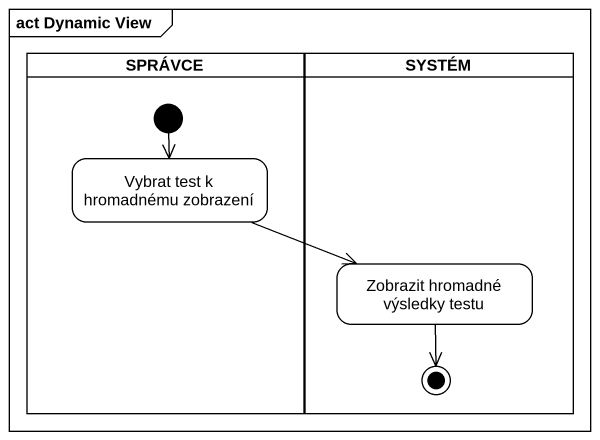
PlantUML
@startuml
mainframe act Dynamic View
hide empty description
state SPRÁVCE <<partition>> {
  state "Vybrat test k hromadnému zobrazení" as Vybrat_test_k_hromadnému
  [*] --> Vybrat_test_k_hromadnému
}
state SYSTÉM <<partition>> {
  state "Zobrazit hromadné výsledky testu" as Zobrazit_hromadné_výsledky
  Zobrazit_hromadné_výsledky --> [*]
}
Vybrat_test_k_hromadnému -right-> Zobrazit_hromadné_výsledky
@enduml
